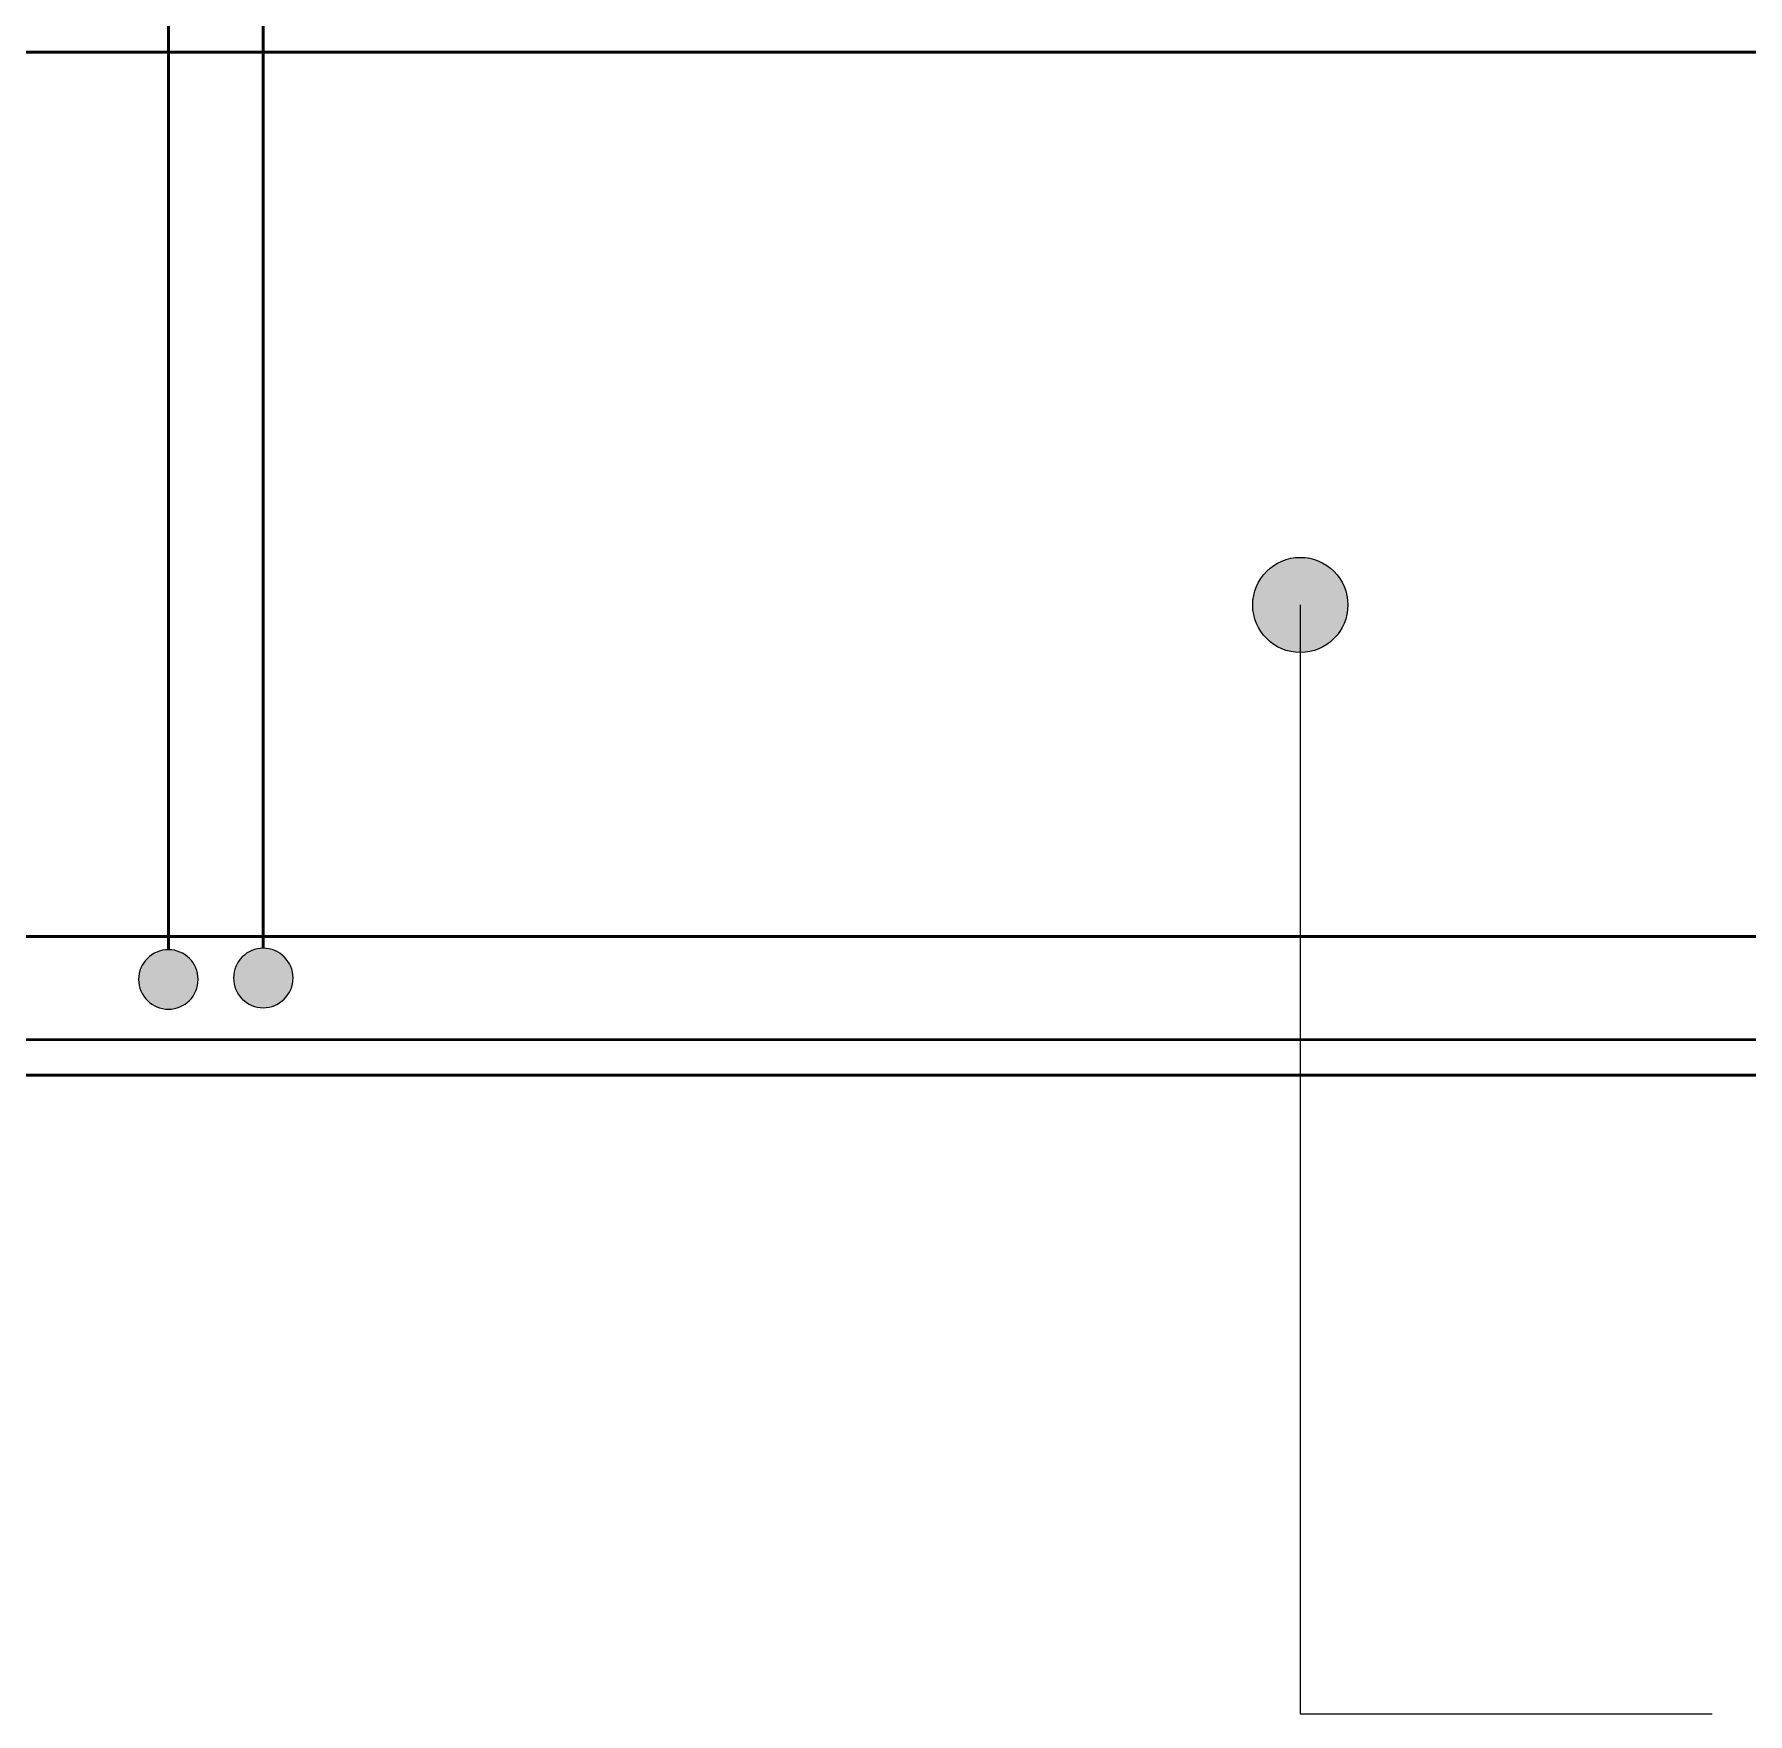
# Model space of a CAD drawing. Header units: metres. Extents: x 0 to 16, y 3 to 1186.
# Drawn here: x 7.544 to 8.264, y 1181.948 to 1182.653 of the extents above; entities that cross this region are included whole.
import ezdxf

# ---------------------------------------------------------------- set-up
doc = ezdxf.new("R2010")
doc.units = ezdxf.units.M
for name, color, linetype, lineweight in [('A-DETL', 7, 'Continuous', 13), ('A-DETL-GENF', 7, 'Continuous', 9), ('A-WALL', 7, 'Continuous', 50), ('G-ANNO-TEXT', 7, 'Continuous', 9)]:
    doc.layers.add(name, color=color, linetype=linetype, lineweight=lineweight)

# ---------------------------------------------------------------- blocks, each defined once
blk = doc.blocks.new('Walls 2 - Walls 2-6845191-DRG-2873184 - SOUTHERN BARRIER - PLAN - Dependent 1')
at = {"layer": 'A-WALL', "color": 252, "true_color": 0x888888}
for p, q in [((241.62499, 1208.30279), (229.95448, 1207.28186)), ((229.99065, 1206.86844), (241.73884, 1207.89617)), ((241.74295, 1207.88149), (229.99195, 1206.85352))]:
    blk.add_line(p, q, dxfattribs=at)
blk = doc.blocks.new('CS_DET_Rebar Combined_Grey - Multiple Bar-7828365-DRG-2873184 - SOUTHERN BARRIER - PLAN - Dependent 1')
at = {"layer": 'A-DETL-GENF', "true_color": 0xafafaf}
blk.add_hatch(color=253, dxfattribs=at).paths.add_polyline_path([(-0.0125, 0), (-0.01207, -0.00324), (-0.01083, -0.00625), (-0.00884, -0.00884), (-0.00625, -0.01083), (-0.00324, -0.01207), (0, -0.0125), (0.00324, -0.01207), (0.00625, -0.01083), (0.00884, -0.00884), (0.01083, -0.00625), (0.01207, -0.00324), (0.0125, 0), (0.01207, 0.00324), (0.01083, 0.00625), (0.00884, 0.00884), (0.00625, 0.01083), (0.00324, 0.01207), (0, 0.0125), (-0.00324, 0.01207), (-0.00625, 0.01083), (-0.00884, 0.00884), (-0.01083, 0.00625), (-0.01207, 0.00324)])
at = {"layer": 'A-DETL-GENF', "color": 253, "lineweight": 50, "true_color": 0xafafaf}
blk.add_line((0.0125, 0), (0.6, 0), dxfattribs=at)
at = {"layer": 'A-DETL-GENF', "color": 253, "true_color": 0xafafaf}
for start, end in [(0, 180), (180, 360)]:
    blk.add_arc((0, 0), 0.0125, start, end, dxfattribs=at)
blk = doc.blocks.new('CS_DET_Rebar Combined_Grey - Multiple Bar-7828331-DRG-2873184 - SOUTHERN BARRIER - PLAN - Dependent 1')
at = {"layer": 'A-DETL-GENF', "true_color": 0xafafaf}
for points in [[(-0.0125, 0), (-0.01207, -0.00324), (-0.01083, -0.00625), (-0.00884, -0.00884), (-0.00625, -0.01083), (-0.00324, -0.01207), (0, -0.0125), (0.00324, -0.01207), (0.00625, -0.01083), (0.00884, -0.00884), (0.01083, -0.00625), (0.01207, -0.00324), (0.0125, 0), (0.01207, 0.00324), (0.01083, 0.00625), (0.00884, 0.00884), (0.00625, 0.01083), (0.00324, 0.01207), (0, 0.0125), (-0.00324, 0.01207), (-0.00625, 0.01083), (-0.00884, 0.00884), (-0.01083, 0.00625), (-0.01207, 0.00324)], [(0.4825, 0), (0.48293, -0.00324), (0.48417, -0.00625), (0.48616, -0.00884), (0.48875, -0.01083), (0.49176, -0.01207), (0.495, -0.0125), (0.49824, -0.01207), (0.50125, -0.01083), (0.50384, -0.00884), (0.50583, -0.00625), (0.50707, -0.00324), (0.5075, 0), (0.50707, 0.00324), (0.50583, 0.00625), (0.50384, 0.00884), (0.50125, 0.01083), (0.49824, 0.01207), (0.495, 0.0125), (0.49176, 0.01207), (0.48875, 0.01083), (0.48616, 0.00884), (0.48417, 0.00625), (0.48293, 0.00324)]]:
    blk.add_hatch(color=253, dxfattribs=at).paths.add_polyline_path(points)
at = {"layer": 'A-DETL-GENF', "color": 253, "lineweight": 50, "true_color": 0xafafaf}
blk.add_line((0.0125, 0), (0.4825, 0), dxfattribs=at)
at = {"layer": 'A-DETL-GENF', "color": 253, "true_color": 0xafafaf}
for centre, start, end in [((0, 0), 360, 180), ((0.495, 0), 360, 180), ((0, 0), 180, 360), ((0.495, 0), 180, 360)]:
    blk.add_arc(centre, 0.0125, start, end, dxfattribs=at)

msp = doc.modelspace()

# ---------------------------------------------------------------- hatches: boundary and pattern name
at = {"layer": 'G-ANNO-TEXT'}
h = msp.add_hatch(color=256, dxfattribs=at)
edge = h.paths.add_edge_path()
edge.add_arc((8.07614, 1182.41357), 0.02, 0, 360)

# ---------------------------------------------------------------- linework, layer by layer
at = {"layer": 'A-DETL', "color": 253, "lineweight": 50, "true_color": 0xafafaf}
msp.add_line((13.76747, 1182.27435), (1.90113, 1182.27419), dxfattribs=at)
at = {"layer": 'G-ANNO-TEXT'}
for p, q in [((8.07614, 1182.41357), (8.07614, 1181.94761)), ((8.07614, 1181.94761), (8.24919, 1181.94761))]:
    msp.add_line(p, q, dxfattribs=at)
msp.add_circle((8.07614, 1182.41357), 0.02, dxfattribs=at)

# ---------------------------------------------------------------- block references
at = {"layer": 'A-DETL-GENF', "color": 253, "true_color": 0xafafaf}
for name, p, rotation in [('CS_DET_Rebar Combined_Grey - Multiple Bar-7828365-DRG-2873184 - SOUTHERN BARRIER - PLAN - Dependent 1', (7.64027, 1182.25681), 90.00000000007569), ('CS_DET_Rebar Combined_Grey - Multiple Bar-7828331-DRG-2873184 - SOUTHERN BARRIER - PLAN - Dependent 1', (7.60039, 1182.2562), 90.00000000000435)]:
    msp.add_blockref(name, p, dxfattribs=dict(at, rotation=rotation))
at = {"layer": 'A-WALL', "color": 252, "true_color": 0x888888, "rotation": 355.0000000000001}
msp.add_blockref('Walls 2 - Walls 2-6845191-DRG-2873184 - SOUTHERN BARRIER - PLAN - Dependent 1', (-332.39985, 0), dxfattribs=at)

doc.saveas('drawing.dxf')
